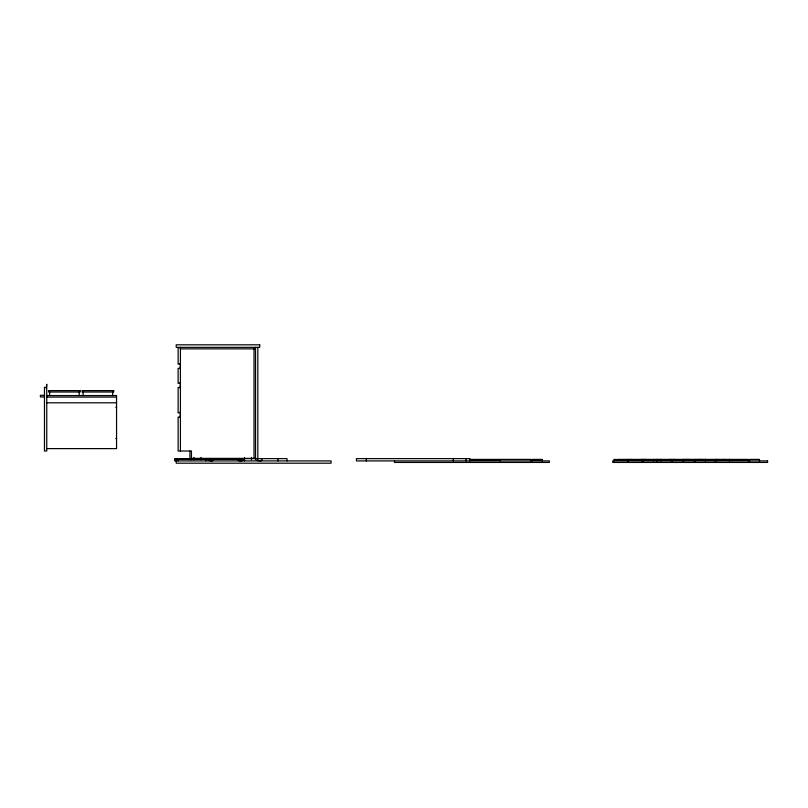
<?xml version="1.0" encoding="UTF-8"?>
<svg xmlns="http://www.w3.org/2000/svg" width="808" height="808" viewBox="0 0 808 808"><rect width="100%" height="100%" fill="white"/><g stroke="black" fill="none" stroke-linecap="round" stroke-linejoin="round"><path stroke-width="1.21" d="M212.777 458.631L213.383 460.065L212.14 460.913M261.509 458.631L262.115 460.065L260.873 460.913M242.339 458.631L242.956 460.065L241.703 460.913M180.416 347.723L178.124 347.723L178.144 364.297L179.558 363.6L180.416 364.852M180.416 348.864L255.54 348.864M180.416 365.105L179.942 368.589L178.124 368.276L178.144 383.457L179.558 382.77L180.416 384.012M180.416 384.265L179.942 387.759L178.124 387.436L178.124 412.949L179.558 412.332L180.416 413.585M44.46 395.304L40.4 395.304L40.4 396.96L44.46 396.96M46.753 395.556L116.554 395.556L116.554 448.612L46.753 448.612M46.753 397.082L116.554 397.082M46.753 402.798L116.554 402.798M115.797 407.232L116.554 407.232M180.416 413.837L179.942 417.322L178.124 417.009L178.124 451.016L191.456 451.016L191.456 459.681M115.797 438.451L116.554 438.451M191.456 458.378L255.54 458.378M174.7 459.399L244.501 459.399M469.923 459.399L530.795 459.399L530.795 460.913M469.923 460.156L500.081 460.156M532.068 460.156L542.219 460.156M614.05 460.156L641.966 460.156M642.219 460.156L748.309 460.156M257.439 458.631L257.126 460.449L260.62 460.913M238.279 458.631L237.966 460.449L241.451 460.913M208.716 458.631L208.393 460.449L211.888 460.913M759.48 460.913L759.48 459.399L749.582 459.399L749.582 460.913M748.309 460.913L748.309 459.399L672.418 459.399L672.418 460.913M729.533 459.399L729.533 460.913M725.463 459.399L725.463 460.156M724.584 459.399L724.584 460.156M723.312 459.399L723.312 460.156M719.373 459.399L719.373 460.156M717.857 459.399L717.857 460.156M716.201 459.399L716.201 460.913M714.939 459.399L714.939 460.913M705.414 459.399L705.414 460.913M704.778 459.399L704.778 460.156M703.263 459.399L703.263 460.156M701.738 459.399L701.738 460.156M701.607 459.399L701.607 460.156M700.344 459.399L700.213 460.156M699.577 459.399L699.577 460.156M698.567 459.399L698.567 460.156M698.314 459.399L698.314 460.156M697.294 459.399L697.294 460.156M695.264 459.399L695.264 460.913M693.991 459.399L693.991 460.913M690.183 459.399L690.183 460.156M688.668 459.399L688.668 460.156M688.153 459.399L688.153 460.156M687.012 459.399L687.012 460.156M686.638 459.399L686.638 460.156M685.75 459.399L685.75 460.156M684.982 459.399L684.982 460.156M683.841 459.399L683.841 460.913M682.578 459.399L682.578 460.913M675.599 459.399L675.599 460.156M674.074 459.399L674.074 460.156M673.559 459.399L673.559 460.156M672.044 460.156L672.044 459.399L642.219 459.399L642.219 460.913M671.155 459.399L671.155 460.913M670.388 459.399L670.388 460.156M669.125 459.399L669.125 460.156M661.005 459.399L661.005 460.913M659.48 459.399L659.48 460.156M657.823 459.399L657.823 460.913M656.561 459.399L656.561 460.913M653.389 459.399L653.389 460.913M646.41 459.399L646.41 460.156M645.39 459.399L645.39 460.156M644.885 459.399L644.885 460.156M643.865 459.399L643.865 460.156M643.229 459.399L643.229 460.913M641.966 460.913L641.966 459.399L617.221 459.399L617.221 460.156M640.946 459.399L640.946 460.156M631.816 459.399L631.816 460.156M630.29 459.399L630.29 460.156M628.644 459.399L628.644 460.913M627.372 459.399L627.372 460.913M615.696 460.156L615.696 459.399L614.05 459.399L614.05 460.913M542.219 460.913L542.219 459.399L532.068 459.399L532.068 460.913M500.081 459.399L500.081 460.913M470.014 460.913L470.014 458.631L356.429 458.631L356.429 460.913L549.329 460.913L549.329 462.439L394.496 462.439L394.496 460.913M465.984 458.631L465.984 460.913M453.288 458.631L453.288 460.913M366.327 458.631L366.327 460.913M287.012 460.913L287.012 458.631L174.7 458.631L174.7 460.913L331.048 460.913L331.048 463.196L176.225 463.196L176.225 460.913M278.002 458.631L278.002 460.913M257.823 347.339L257.823 459.651M255.54 347.339L255.54 459.651M254.015 348.864L254.015 458.378M251.48 457.399L251.48 459.742M244.501 457.399L244.501 460.913M239.936 459.399L239.936 460.913M211.191 459.399L211.191 460.913M205.858 459.399L205.858 460.913M200.97 457.399L200.97 459.742M193.991 457.399L193.991 459.742M189.931 451.016L189.931 459.681M180.416 347.339L180.416 451.016M178.255 459.399L178.255 460.913M112.686 392.011L112.686 395.556M83.113 392.011L83.113 395.556M79.184 392.011L79.184 395.556M49.611 392.011L49.611 395.556M44.48 387.355L44.47 451.016L46.753 451.016L46.753 384.265L46.288 387.759L44.48 387.355M259.732 344.804L176.225 344.804L176.225 347.339L259.732 347.339L259.732 344.804M80.194 390.607L48.601 390.607L48.601 392.011L80.194 392.011L80.194 390.607M113.696 390.607L82.103 390.607L82.103 392.011L113.696 392.011L113.696 390.607M767.6 460.913L612.777 460.913L612.777 462.439L767.6 462.439L767.6 460.913"/></g></svg>
